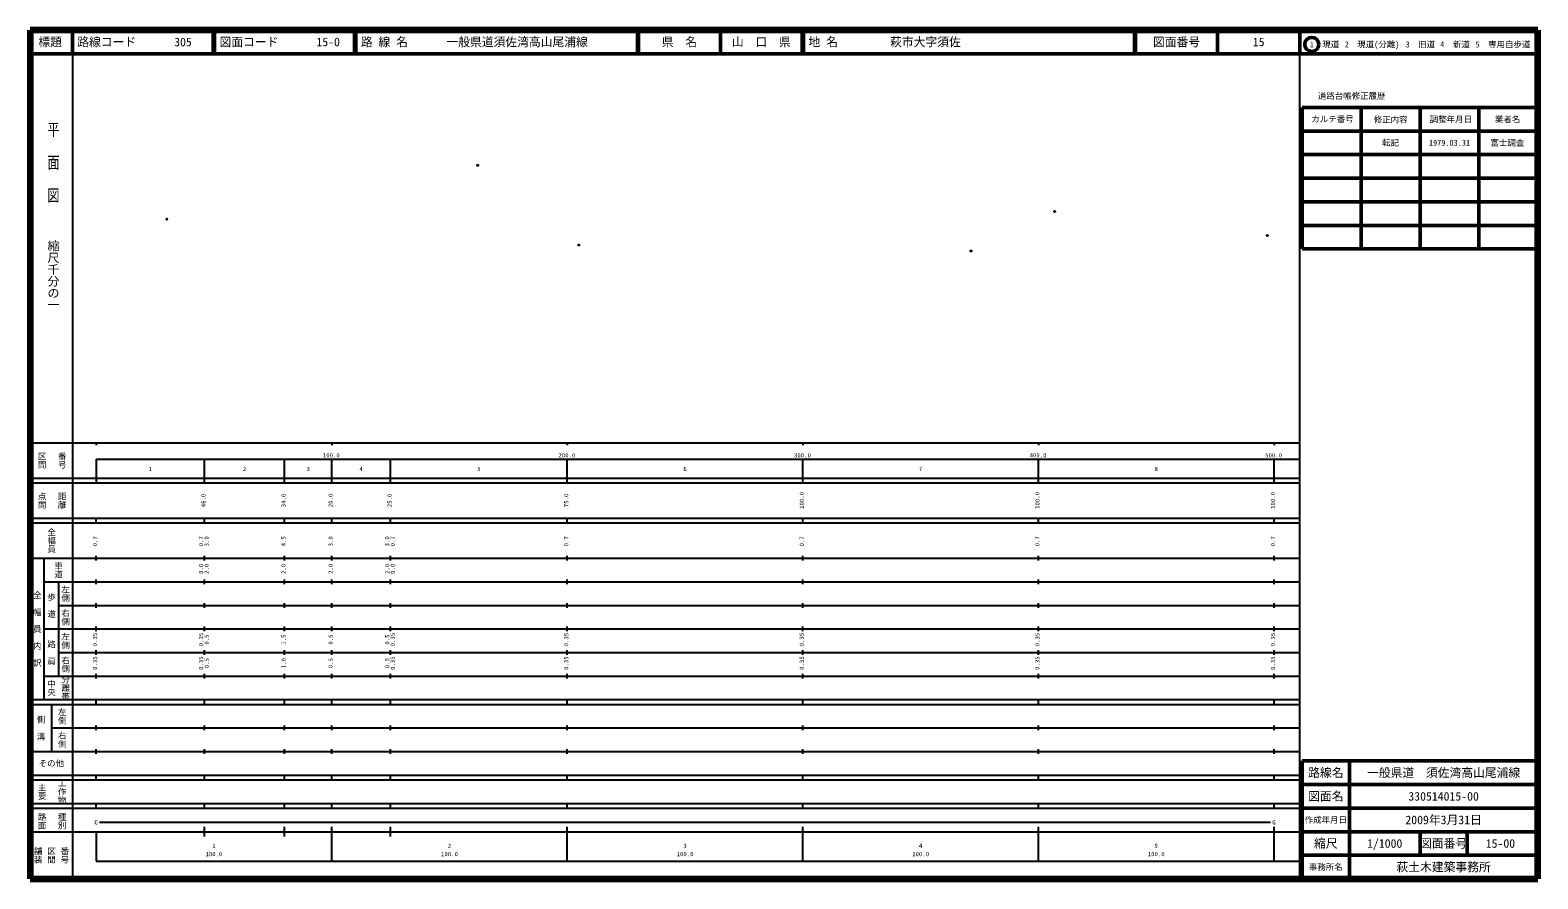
# Model space of a CAD drawing. Units: millimetres on the paper. Extents: x 40 to 680, y 20 to 380.
import ezdxf
from ezdxf.enums import TextEntityAlignment as Align

# ---------------------------------------------------------------- set-up
doc = ezdxf.new("R2010")
doc.units = ezdxf.units.MM
doc.header["$PDMODE"] = 32
doc.header["$PDSIZE"] = 0.5
doc.layers.add('M-OTRS', color=6, linetype='Continuous')
doc.layers.add('M-TTL-TXT', color=7, linetype='Continuous')
for name, color, linetype, lineweight in [('M-TTL', 2, 'Continuous', 140), ('M-TTL-BAND', 7, 'Continuous', 25), ('M-TTL-FRAM', 2, 'Continuous', 50), ('M-TTL-LINE', 7, 'Continuous', 50)]:
    doc.layers.add(name, color=color, linetype=linetype, lineweight=lineweight)
doc.styles.add('@ＭＳ ゴシック', font='')
doc.styles.add('ＭＳ ゴシック', font='')
doc.styles.get('@ＭＳ ゴシック').set_extended_font_data('@MS Gothic')
doc.styles.get('ＭＳ ゴシック').set_extended_font_data('MS Gothic')

msp = doc.modelspace()

# ---------------------------------------------------------------- linework, layer by layer
at = {"layer": 'M-OTRS'}
for p in [(229.973, 322.649), (474.863, 303.059), (98.05, 299.817), (272.898, 288.898), (565.137, 292.917), (439.364, 286.297)]:
    msp.add_point(p, dxfattribs=at)
at = {"layer": 'M-TTL'}
for p, q in [((40, 380), (40, 20)), ((680, 380), (40, 380)), ((680, 20), (680, 380)), ((40, 20), (680, 20))]:
    msp.add_line(p, q, dxfattribs=at)
at = {"layer": 'M-TTL-BAND'}
for p, q in [((58, 370), (58, 20)), ((579, 20), (579, 370)), ((40, 205), (579, 205)), ((68, 205), (68, 204)), ((168, 205), (168, 204)), ((268, 205), (268, 204)), ((368, 205), (368, 204)), ((468, 205), (468, 204)), ((568, 205), (568, 204)), ((68, 198), (579, 198)), ((68, 198), (68, 188)), ((114, 188), (114, 198)), ((148, 188), (148, 198)), ((168, 188), (168, 198)), ((193, 188), (193, 198)), ((268, 188), (268, 198)), ((368, 188), (368, 198)), ((468, 188), (468, 198)), ((568, 188), (568, 198)), ((40, 190), (579, 190)), ((40, 188), (579, 188)), ((40, 173), (579, 173)), ((68, 171), (68, 173)), ((114, 171), (114, 173)), ((148, 171), (148, 173)), ((168, 171), (168, 173)), ((193, 171), (193, 173)), ((268, 171), (268, 173)), ((368, 171), (368, 173)), ((468, 171), (468, 173)), ((568, 171), (568, 173)), ((40, 171), (579, 171)), ((40, 156), (579, 156)), ((46, 96), (46, 156)), ((68, 155), (68, 157)), ((114, 155), (114, 157)), ((148, 155), (148, 157)), ((168, 155), (168, 157)), ((193, 155), (193, 157)), ((268, 155), (268, 157)), ((368, 155), (368, 157)), ((468, 155), (468, 157)), ((568, 155), (568, 157)), ((46, 146), (579, 146)), ((52, 146), (52, 106)), ((68, 145), (68, 147)), ((114, 145), (114, 147)), ((148, 145), (148, 147)), ((168, 145), (168, 147)), ((193, 145), (193, 147)), ((268, 145), (268, 147)), ((368, 145), (368, 147)), ((468, 145), (468, 147)), ((568, 145), (568, 147)), ((52, 136), (579, 136)), ((68, 135), (68, 137)), ((114, 135), (114, 137)), ((148, 135), (148, 137)), ((168, 135), (168, 137)), ((193, 135), (193, 137)), ((268, 135), (268, 137)), ((368, 135), (368, 137)), ((468, 135), (468, 137)), ((568, 135), (568, 137)), ((46, 126), (579, 126)), ((68, 125), (68, 127)), ((114, 125), (114, 127)), ((148, 125), (148, 127)), ((168, 125), (168, 127)), ((193, 125), (193, 127)), ((268, 125), (268, 127)), ((368, 125), (368, 127)), ((468, 125), (468, 127)), ((568, 125), (568, 127)), ((52, 116), (579, 116)), ((68, 115), (68, 117)), ((114, 115), (114, 117)), ((148, 115), (148, 117)), ((168, 115), (168, 117)), ((193, 115), (193, 117)), ((268, 115), (268, 117)), ((368, 115), (368, 117)), ((468, 115), (468, 117)), ((568, 115), (568, 117)), ((46, 106), (579, 106)), ((68, 105), (68, 107)), ((114, 105), (114, 107)), ((148, 105), (148, 107)), ((168, 105), (168, 107)), ((193, 105), (193, 107)), ((268, 105), (268, 107)), ((368, 105), (368, 107)), ((468, 105), (468, 107)), ((568, 105), (568, 107)), ((40, 96), (579, 96)), ((68, 94), (68, 96)), ((114, 94), (114, 96)), ((148, 94), (148, 96)), ((168, 94), (168, 96)), ((193, 94), (193, 96)), ((268, 94), (268, 96)), ((368, 94), (368, 96)), ((468, 94), (468, 96)), ((568, 94), (568, 96)), ((40, 94), (579, 94)), ((49, 94), (49, 74)), ((49, 84), (579, 84)), ((68, 83), (68, 85)), ((114, 83), (114, 85)), ((148, 83), (148, 85)), ((168, 83), (168, 85)), ((193, 83), (193, 85)), ((268, 83), (268, 85)), ((368, 83), (368, 85)), ((468, 83), (468, 85)), ((568, 83), (568, 85)), ((40, 74), (579, 74)), ((68, 73), (68, 75)), ((114, 73), (114, 75)), ((148, 73), (148, 75)), ((168, 73), (168, 75)), ((193, 73), (193, 75)), ((268, 73), (268, 75)), ((368, 73), (368, 75)), ((468, 73), (468, 75)), ((568, 73), (568, 75)), ((40, 64), (579, 64)), ((68, 62), (68, 64)), ((114, 62), (114, 64)), ((148, 62), (148, 64)), ((168, 62), (168, 64)), ((193, 62), (193, 64)), ((268, 62), (268, 64)), ((368, 62), (368, 64)), ((468, 62), (468, 64)), ((568, 62), (568, 64)), ((40, 62), (579, 62)), ((40, 52), (579, 52)), ((68, 50), (68, 52)), ((114, 50), (114, 52)), ((148, 50), (148, 52)), ((168, 50), (168, 52)), ((193, 50), (193, 52)), ((268, 50), (268, 52)), ((368, 50), (368, 52)), ((468, 50), (468, 52)), ((568, 50), (568, 52)), ((40, 50), (579, 50)), ((40, 40), (579, 40)), ((68, 40), (68, 27.5)), ((69.5, 44), (566.5, 44)), ((114, 38), (114, 42)), ((148, 38), (148, 42)), ((168, 27.5), (168, 42)), ((193, 38), (193, 42)), ((268, 27.5), (268, 42)), ((368, 27.5), (368, 42)), ((468, 27.5), (468, 42)), ((568, 27.5), (568, 42)), ((68, 27.5), (579, 27.5))]:
    msp.add_line(p, q, dxfattribs=at)
at = {"layer": 'M-TTL-FRAM'}
for p, q in [((580, 347.197), (580, 287.197)), ((580, 347.197), (680, 347.197)), ((580, 287.197), (680, 287.197)), ((680, 70), (580, 70)), ((580, 70), (580, 20))]:
    msp.add_line(p, q, dxfattribs=at)
at = {"layer": 'M-TTL-LINE'}
for p, q in [((58, 380), (58, 370)), ((117.75, 380), (117.75, 370)), ((118.25, 380), (118.25, 370)), ((177.75, 380), (177.75, 370)), ((178.25, 380), (178.25, 370)), ((297.75, 380), (297.75, 370)), ((298.25, 380), (298.25, 370)), ((333, 380), (333, 370)), ((367.75, 380), (367.75, 370)), ((368.25, 380), (368.25, 370)), ((508.747, 380), (508.747, 370)), ((509.247, 380), (509.247, 370)), ((543.997, 380), (543.997, 370)), ((579, 380), (579, 370)), ((40, 370), (680, 370)), ((605, 347.197), (605, 287.197)), ((630, 347.197), (630, 287.197)), ((655, 347.197), (655, 287.197)), ((580, 337.197), (680, 337.197)), ((580, 327.197), (680, 327.197)), ((580, 317.197), (680, 317.197)), ((580, 307.197), (680, 307.197)), ((580, 297.197), (680, 297.197)), ((600, 70), (600, 20)), ((680, 60), (580, 60)), ((680, 50), (580, 50)), ((680, 40), (580, 40)), ((630, 40), (630, 30)), ((650, 40), (650, 30)), ((680, 30), (580, 30))]:
    msp.add_line(p, q, dxfattribs=at)
msp.add_circle((584.031, 373.958), 3, dxfattribs=at)

# ---------------------------------------------------------------- texts
at = {"layer": 'M-TTL-BAND', "style": '@ＭＳ ゴシック', "width": 1.4}
msp.add_text('平  面  図', height=3.666, rotation=270, dxfattribs=at).set_placement((49.777, 306.475), align=Align.MIDDLE_RIGHT)
at = {"layer": 'M-TTL-BAND', "style": '@ＭＳ ゴシック'}
msp.add_text('縮尺千分の一', height=3.666, rotation=270, dxfattribs=at).set_placement((49.777, 261.03), align=Align.MIDDLE_RIGHT)
for s, p in [('区間', (45, 197.5)), ('番号', (53.5, 197.5)), ('点間', (45, 180.5)), ('距離', (53.5, 180.5)), ('全幅員', (49, 163.5)), ('車道', (52, 151)), ('全\u3000幅\u3000員\u3000内\u3000訳', (43, 126)), ('歩\u3000道', (49, 136)), ('左側', (55, 141)), ('右側', (55, 131)), ('左側', (55, 121)), ('路\u3000肩', (49, 116)), ('右側', (55, 111)), ('中央', (49, 101)), ('分離帯', (55, 101)), ('左側', (53.5, 89)), ('側\u3000溝', (44.5, 84)), ('右側', (53.5, 79)), ('主要', (45, 57)), ('工作物', (53.5, 57)), ('路面', (45, 44.5)), ('種別', (53.5, 44.5)), ('舗装', (43.333, 30)), ('区間', (49, 30)), ('番号', (54.667, 30))]:
    msp.add_text(s, height=2.566, rotation=270, dxfattribs=at).set_placement(p, align=Align.MIDDLE_CENTER)
at = {"layer": 'M-TTL-BAND', "style": 'ＭＳ ゴシック'}
for s, p in [('100.0', (167.844, 198.195)), ('200.0', (267.844, 198.195)), ('300.0', (367.844, 198.195)), ('400.0', (467.844, 198.195)), ('500.0', (567.844, 198.195)), ('1', (91, 192.405)), ('2', (131, 192.405)), ('3', (158, 192.405)), ('4', (180.5, 192.405)), ('5', (230.5, 192.405)), ('6', (318, 192.405)), ('7', (418, 192.405)), ('8', (518, 192.405)), ('G', (68, 42.5)), ('G', (568, 42.5)), ('1', (118, 32.523)), ('2', (218, 32.523)), ('3', (318, 32.523)), ('4', (418, 32.523)), ('5', (518, 32.523)), ('100.0', (118, 29.033)), ('100.0', (218, 29.033)), ('100.0', (318, 29.033)), ('100.0', (418, 29.033)), ('100.0', (518, 29.033))]:
    msp.add_text(s, height=1.833, dxfattribs=at).set_placement(p, align=Align.BOTTOM_CENTER)
for s, p in [('46.0', (115, 180.5)), ('34.0', (149, 180.5)), ('20.0', (169, 180.5)), ('25.0', (194, 180.5)), ('75.0', (269, 180.5)), ('100.0', (369, 180.5)), ('100.0', (469, 180.5)), ('100.0', (569, 180.5)), ('0.7', (69, 163.174)), ('0.7', (114, 163.174)), ('3.0', (116.37, 163.174)), ('4.5', (149, 163.174)), ('3.0', (169, 163.174)), ('3.0', (193, 163.174)), ('0.7', (195.37, 163.174)), ('0.7', (269, 163.174)), ('0.7', (369, 163.174)), ('0.7', (469, 163.174)), ('0.7', (569, 163.174)), ('0.0', (114, 151.5)), ('2.0', (116.37, 151.5)), ('2.0', (149, 151.5)), ('2.0', (169, 151.5)), ('2.0', (193, 151.5)), ('0.0', (195.37, 151.5)), ('0.35', (69, 121.5)), ('0.35', (114, 121.5)), ('0.5', (116.37, 121.5)), ('1.5', (149, 121.5)), ('0.5', (169, 121.5)), ('0.5', (193, 121.5)), ('0.35', (195.37, 121.5)), ('0.35', (269, 121.5)), ('0.35', (369, 121.5)), ('0.35', (469, 121.5)), ('0.35', (569, 121.5)), ('0.35', (69, 111.5)), ('0.35', (114, 111.5)), ('0.5', (116.37, 111.5)), ('1.0', (149, 111.5)), ('0.5', (169, 111.5)), ('0.5', (193, 111.5)), ('0.35', (195.37, 111.5)), ('0.35', (269, 111.5)), ('0.35', (369, 111.5)), ('0.35', (469, 111.5)), ('0.35', (569, 111.5))]:
    msp.add_text(s, height=1.833, rotation=90, dxfattribs=at).set_placement(p, align=Align.BOTTOM_CENTER)
msp.add_text('その他', height=2.566, dxfattribs=at).set_placement((49, 69), align=Align.MIDDLE_CENTER)
at = {"layer": 'M-TTL-TXT', "style": 'ＭＳ ゴシック'}
for s, height, p in [('標題', 3.666, (48.5, 375)), ('県\u3000名', 3.666, (315.625, 375)), ('山\u3000口\u3000県', 3.666, (350.375, 375)), ('図面番号', 3.666, (526.622, 375)), ('15', 3.666, (561.497, 375)), ('1\u3000現道', 2.566, (589.448, 373.958)), ('2\u3000現道(分離)', 2.566, (609.619, 373.958)), ('3\u3000旧道', 2.566, (630.121, 373.958)), ('4\u3000新道', 2.566, (644.824, 373.958)), ('5\u3000専用自歩道', 2.566, (665.228, 373.958)), ('道路台帳修正履歴', 2.566, (600.968, 352.113)), ('カルテ番号', 2.566, (592.839, 342.277)), ('修正内容', 2.566, (617.509, 342.023)), ('調整年月日', 2.566, (643.089, 342.197)), ('業者名', 2.566, (667.134, 342.197)), ('転記', 2.566, (617.5, 332.245)), ('1979.03.31', 2.566, (642.5, 332.245)), ('富士調査', 2.566, (667.077, 332.189)), ('路線名', 3.666, (590, 65)), ('路線名', 3.666, (590, 65)), ('一般県道\u3000須佐湾高山尾浦線', 3.666, (640, 65)), ('図面名', 3.666, (590, 55)), ('図面名', 3.666, (590, 55)), ('330514015-00', 3.666, (640, 55)), ('作成年月日', 2.566, (590, 45)), ('作成年月日', 2.566, (590, 45)), ('2009年3月31日', 3.666, (640, 45)), ('縮尺', 3.666, (590, 35)), ('縮尺', 3.666, (590, 35)), ('1/1000', 3.666, (615, 35)), ('図面番号', 3.666, (640, 35)), ('図面番号', 3.666, (640, 35)), ('15-00', 3.666, (664.125, 35)), ('事務所名', 2.566, (590, 25)), ('事務所名', 2.566, (590, 25)), ('萩土木建築事務所', 3.666, (640, 25))]:
    msp.add_text(s, height=height, dxfattribs=at).set_placement(p, align=Align.MIDDLE_CENTER)
for s, p in [('路線コード', (60, 375)), ('305', (101.142, 375)), ('図面コード', (120.38, 375)), ('15-0', (161.521, 375)), ('路 線 名', (180.38, 375)), ('一般県道須佐湾高山尾浦線', (216.734, 375)), ('地 名', (370.38, 375)), ('萩市大字須佐', (405.024, 375))]:
    msp.add_text(s, height=3.666, dxfattribs=at).set_placement(p, align=Align.MIDDLE_LEFT)

doc.saveas('drawing.dxf')
